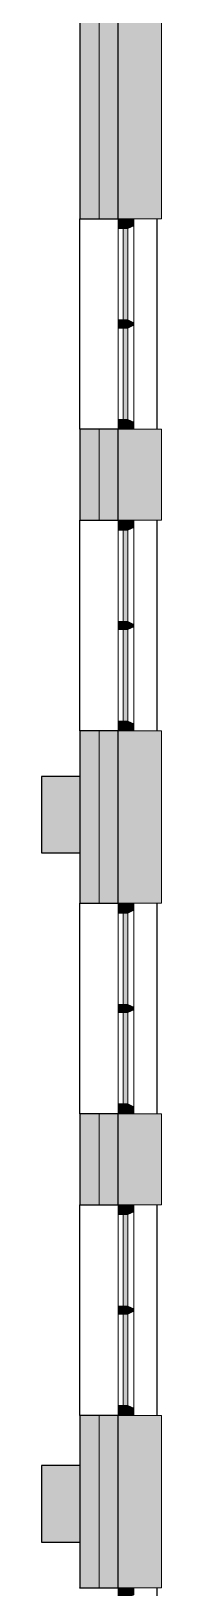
# Model space of a CAD drawing. Header units: inches. Extents: x -3640 to -1418, y -3630 to 137.
# Drawn here: x -1659.4 to -1634.4, y -3225.2 to -2900 of the extents above; entities that cross this region are included whole.
import ezdxf

# ---------------------------------------------------------------- set-up
doc = ezdxf.new("R2010")
doc.units = ezdxf.units.IN
doc.header["$MEASUREMENT"] = 0
for name, color, linetype, lineweight in [('A-GLAZ-CURT', 52, 'Continuous', 13), ('A-GLAZ-CWMG', 51, 'Continuous', 13), ('A-WALL', 113, 'Continuous', 13), ('A-WALL-PATT', 111, 'Continuous', 13), ('L-SITE-WALL', 31, 'Continuous', 13), ('Q-CASE', 31, 'Continuous', 13), ('S-COLS', 52, 'Continuous', 13)]:
    doc.layers.add(name, color=color, linetype=linetype, lineweight=lineweight)

# ---------------------------------------------------------------- blocks, each defined once
blk = doc.blocks.new('15830016-STRUCT_MARTINEZ-MOORE_CENTRAL_v2018_rvt-1-DIMENSION PLAN - LEVEL 1 _567_ - 2__ - CAD')
at = {"layer": 'A-WALL-PATT', "lineweight": 20}
h = blk.add_hatch(color=10, dxfattribs=at)
h.paths.add_polyline_path([(-1651.4, -3436.64), (-1643.4, -3436.64), (-1643.4, -3332.14), (-1651.4, -3332.14), (-1651.4, -3430.64)], flags=0)
h.paths.add_polyline_path([(-1643.4, -3288.14), (-1643.4, -3269.14), (-1651.4, -3269.14), (-1651.4, -3288.14)], flags=0)
h.paths.add_polyline_path([(-1643.4, -3225.14), (-1643.4, -3189.14), (-1651.4, -3189.14), (-1651.4, -3225.14)], flags=0)
h.paths.add_polyline_path([(-1651.4, -3145.14), (-1643.4, -3145.14), (-1643.4, -3126.14), (-1651.4, -3126.14)], flags=0)
h.paths.add_polyline_path([(-1651.4, -3082.14), (-1643.4, -3082.14), (-1643.4, -3046.14), (-1651.4, -3046.14), (-1651.4, -3071.64)], flags=0)
h.paths.add_polyline_path([(-1651.4, -3002.14), (-1643.4, -3002.14), (-1643.4, -2983.14), (-1651.4, -2983.14)], flags=0)
h.paths.add_polyline_path([(-1643.4, -2939.14), (-1643.4, -2827.64), (-1651.4, -2827.64), (-1651.4, -2939.14)], flags=0)
at = {"layer": 'S-COLS', "lineweight": 5}
for points in [[(-1651.4, -3071.64), (-1651.4, -3055.64), (-1659.4, -3055.64), (-1659.4, -3071.64)], [(-1651.4, -3215.64), (-1651.4, -3199.64), (-1659.4, -3199.64), (-1659.4, -3215.64)]]:
    blk.add_hatch(color=50, dxfattribs=at).paths.add_polyline_path(points, flags=0)
at = {"layer": 'A-WALL', "color": 253, "lineweight": 25}
for p, q in [((-1651.4, -2939.2), (-1651.4, -2939.14)), ((-1635.4, -2939.14), (-1635.4, -2983.14)), ((-1651.4, -3002.2), (-1651.4, -3002.14)), ((-1635.4, -3002.14), (-1635.4, -3046.14)), ((-1651.4, -3082.2), (-1651.4, -3082.14)), ((-1635.4, -3082.14), (-1635.4, -3126.14)), ((-1651.4, -3145.2), (-1651.4, -3145.14)), ((-1635.4, -3145.14), (-1635.4, -3189.14)), ((-1651.4, -3225.2), (-1651.4, -3225.14)), ((-1635.4, -3225.14), (-1635.4, -3269.14))]:
    blk.add_line(p, q, dxfattribs=at)
at = {"layer": 'A-WALL', "color": 254, "lineweight": 25}
for p, q in [((-1651.4, -2983.14), (-1651.4, -2939.2)), ((-1651.4, -3046.14), (-1651.4, -3002.2)), ((-1651.4, -3126.14), (-1651.4, -3082.2)), ((-1651.4, -3189.14), (-1651.4, -3145.2))]:
    blk.add_line(p, q, dxfattribs=at)
at = {"layer": 'L-SITE-WALL', "color": 253, "lineweight": 25}
for p, q in [((-1651.4, -2840.64), (-1651.4, -2939.14)), ((-1643.4, -2939.14), (-1643.4, -2840.64)), ((-1651.4, -2939.14), (-1643.4, -2939.14)), ((-1651.4, -2983.14), (-1651.4, -3002.14)), ((-1643.4, -2983.14), (-1651.4, -2983.14)), ((-1643.4, -3002.14), (-1643.4, -2983.14)), ((-1651.4, -3002.14), (-1643.4, -3002.14)), ((-1651.4, -3046.14), (-1651.4, -3055.64)), ((-1643.4, -3046.14), (-1651.4, -3046.14)), ((-1643.4, -3082.14), (-1643.4, -3046.14)), ((-1651.4, -3055.64), (-1651.4, -3071.64)), ((-1651.4, -3071.64), (-1651.4, -3082.14)), ((-1651.4, -3082.14), (-1643.4, -3082.14)), ((-1651.4, -3126.14), (-1651.4, -3145.14)), ((-1643.4, -3126.14), (-1651.4, -3126.14)), ((-1643.4, -3145.14), (-1643.4, -3126.14)), ((-1651.4, -3145.14), (-1643.4, -3145.14)), ((-1651.4, -3189.14), (-1651.4, -3199.64)), ((-1643.4, -3189.14), (-1651.4, -3189.14)), ((-1643.4, -3225.14), (-1643.4, -3189.14)), ((-1651.4, -3199.64), (-1651.4, -3215.64)), ((-1651.4, -3215.64), (-1651.4, -3225.14)), ((-1651.4, -3225.14), (-1643.4, -3225.14))]:
    blk.add_line(p, q, dxfattribs=at)
at = {"layer": 'S-COLS', "color": 253, "lineweight": 25}
for p, q in [((-1651.4, -3055.64), (-1659.4, -3055.64)), ((-1659.4, -3055.64), (-1659.4, -3071.64)), ((-1659.4, -3071.64), (-1651.4, -3071.64)), ((-1651.4, -3199.64), (-1659.4, -3199.64)), ((-1659.4, -3199.64), (-1659.4, -3215.64)), ((-1659.4, -3215.64), (-1651.4, -3215.64))]:
    blk.add_line(p, q, dxfattribs=at)
at = {"layer": 'S-COLS', "color": 9}
for p, q in [((-1651.4, -3071.64), (-1651.4, -3055.64)), ((-1651.4, -3215.64), (-1651.4, -3199.64))]:
    blk.add_line(p, q, dxfattribs=at)
blk = doc.blocks.new('System Panel - Winco Glass-1898701-DIMENSION PLAN - LEVEL 1 _567_ - 2__ - CAD')
at = {"layer": 'A-GLAZ-CURT', "lineweight": 9}
blk.add_hatch(color=90, dxfattribs=at).paths.add_polyline_path([(-9.546875, 0), (9.546875, 0), (9.546875, 1), (-9.546875, 1)], flags=0)
at = {"layer": 'A-GLAZ-CURT', "lineweight": 20}
for p, q in [((9.546875, 1), (-9.546875, 1)), ((-9.546875, 1), (-9.546875, 0)), ((-9.546875, 0), (9.546875, 0)), ((9.546875, 0), (9.546875, 1))]:
    blk.add_line(p, q, dxfattribs=at)
blk = doc.blocks.new('Rectangular Mullion - Winco Accent Full_Right-384144-DIMENSION PLAN - LEVEL 1 _567_ - 2__ - CAD')
at = {"layer": 'A-GLAZ-CWMG', "lineweight": 9}
for p, q in [((-1643.4, -2961.98), (-1643.4, -2981.08)), ((-1640.15, -2961.4), (-1640.15, -2981.66))]:
    blk.add_line(p, q, dxfattribs=at)
blk = doc.blocks.new('Rectangular Mullion - Winco Accent Full_Right-384165-DIMENSION PLAN - LEVEL 1 _567_ - 2__ - CAD')
at = {"layer": 'A-GLAZ-CWMG', "lineweight": 9}
for p, q in [((-1643.4, -2939.14), (-1643.4, -2939.2)), ((-1643.4, -2939.2), (-1643.4, -2941.2)), ((-1643.4, -2941.2), (-1643.4, -2960.3)), ((-1640.15, -2940.62), (-1640.15, -2960.88)), ((-1643.4, -2960.3), (-1643.4, -2961.14))]:
    blk.add_line(p, q, dxfattribs=at)
blk = doc.blocks.new('Rectangular Mullion - Winco Accent Full-384148-DIMENSION PLAN - LEVEL 1 _567_ - 2__ - CAD')
at = {"layer": 'A-GLAZ-CWMG', "lineweight": 9}
blk.add_hatch(color=90, dxfattribs=at).paths.add_polyline_path([(-0.84, -2), (-0.84, 0), (-0.26, 1.25), (0.26, 1.25), (0.84, 0), (0.84, -2)], flags=0)
at = {"layer": 'A-GLAZ-CWMG', "lineweight": 20}
for p, q in [((-0.84, 0), (-0.26, 1.25)), ((-0.84, -2), (-0.84, 0)), ((-0.26, 1.25), (0.26, 1.25)), ((0.26, 1.25), (0.84, 0)), ((0.84, 0), (0.84, -2)), ((0.84, -2), (-0.84, -2))]:
    blk.add_line(p, q, dxfattribs=at)
blk = doc.blocks.new('Rectangular Mullion - Winco Accent Full_Right-V11-DIMENSION PLAN - LEVEL 1 _567_ - 2__ - CAD')
at = {"layer": 'A-GLAZ-CWMG', "lineweight": 9}
for p, q in [((-1643.4, -3024.14), (-1643.4, -3024.98)), ((-1640.15, -3024.4), (-1640.15, -3044.66)), ((-1643.4, -3024.98), (-1643.4, -3044.08))]:
    blk.add_line(p, q, dxfattribs=at)
blk = doc.blocks.new('Rectangular Mullion - Winco Accent Full_Right-V12-DIMENSION PLAN - LEVEL 1 _567_ - 2__ - CAD')
at = {"layer": 'A-GLAZ-CWMG', "lineweight": 9}
for p, q in [((-1643.4, -3002.2), (-1643.4, -3004.2)), ((-1643.4, -3004.2), (-1643.4, -3023.3)), ((-1640.15, -3003.62), (-1640.15, -3023.88)), ((-1643.4, -3023.3), (-1643.4, -3024.14))]:
    blk.add_line(p, q, dxfattribs=at)
blk = doc.blocks.new('Rectangular Mullion - Winco Accent Full_Right-V13-DIMENSION PLAN - LEVEL 1 _567_ - 2__ - CAD')
at = {"layer": 'A-GLAZ-CWMG', "lineweight": 9}
for p, q in [((-1643.4, -3145.2), (-1643.4, -3147.2)), ((-1643.4, -3147.2), (-1643.4, -3166.3)), ((-1640.15, -3146.62), (-1640.15, -3166.88)), ((-1643.4, -3166.3), (-1643.4, -3167.14))]:
    blk.add_line(p, q, dxfattribs=at)
blk = doc.blocks.new('Casework 87 - Casework 20-552436-DIMENSION PLAN - LEVEL 1 _567_ - 2__ - CAD')
at = {"layer": 'Q-CASE', "lineweight": 20}
for p, q in [((-2719.9, -3432.64), (-2763.83, -3432.64)), ((-2763.83, -3432.64), (-2719.9, -3432.64)), ((-2719.9, -3440.64), (-2719.9, -3432.64)), ((-2719.9, -3432.64), (-2719.9, -3440.64)), ((-2761.77, -3440.64), (-2742.68, -3440.64)), ((-2742.68, -3440.64), (-2743.54, -3440.64)), ((-2740.99, -3440.64), (-2742.68, -3440.64)), ((-2740.99, -3440.64), (-2721.9, -3440.64)), ((-2721.9, -3440.64), (-2740.99, -3440.64)), ((-2719.9, -3440.64), (-2721.9, -3440.64))]:
    blk.add_line(p, q, dxfattribs=at)
blk = doc.blocks.new('Casework 88 - Casework 20-552448-DIMENSION PLAN - LEVEL 1 _567_ - 2__ - CAD')
at = {"layer": 'Q-CASE', "lineweight": 20}
for p, q in [((-2719.9, -3432.64), (-2763.83, -3432.64)), ((-2763.83, -3432.64), (-2719.9, -3432.64)), ((-2719.9, -3440.64), (-2719.9, -3432.64)), ((-2719.9, -3432.64), (-2719.9, -3440.64)), ((-2761.77, -3440.64), (-2742.68, -3440.64)), ((-2742.68, -3440.64), (-2745.28, -3440.64)), ((-2740.99, -3440.64), (-2742.68, -3440.64)), ((-2740.99, -3440.64), (-2721.9, -3440.64)), ((-2721.9, -3440.64), (-2740.99, -3440.64)), ((-2719.9, -3440.64), (-2721.9, -3440.64))]:
    blk.add_line(p, q, dxfattribs=at)
blk = doc.blocks.new('Casework 89 - Casework 20-552460-DIMENSION PLAN - LEVEL 1 _567_ - 2__ - CAD')
at = {"layer": 'Q-CASE', "lineweight": 20}
for p, q in [((-2719.9, -3432.64), (-2763.83, -3432.64)), ((-2763.83, -3432.64), (-2719.9, -3432.64)), ((-2719.9, -3440.64), (-2719.9, -3432.64)), ((-2719.9, -3432.64), (-2719.9, -3440.64)), ((-2761.77, -3440.64), (-2742.68, -3440.64)), ((-2740.99, -3440.64), (-2721.9, -3440.64))]:
    blk.add_line(p, q, dxfattribs=at)
blk = doc.blocks.new('Casework 90 - Casework 20-552472-DIMENSION PLAN - LEVEL 1 _567_ - 2__ - CAD')
at = {"layer": 'Q-CASE', "lineweight": 20}
for p, q in [((-2719.9, -3432.64), (-2763.83, -3432.64)), ((-2763.83, -3432.64), (-2719.9, -3432.64)), ((-2719.9, -3440.64), (-2719.9, -3432.64)), ((-2719.9, -3432.64), (-2719.9, -3440.64)), ((-2761.77, -3440.64), (-2742.68, -3440.64)), ((-2742.68, -3440.64), (-2758.8, -3440.64)), ((-2740.99, -3440.64), (-2742.68, -3440.64)), ((-2740.99, -3440.64), (-2721.9, -3440.64)), ((-2721.9, -3440.64), (-2740.99, -3440.64)), ((-2719.9, -3440.64), (-2721.9, -3440.64))]:
    blk.add_line(p, q, dxfattribs=at)
blk = doc.blocks.new('Rectangular Mullion - Winco Accent Full_Right-Large-1898711-DIMENSION PLAN - LEVEL 1 _567_ - 2__ - CAD')
at = {"layer": 'A-GLAZ-CWMG', "lineweight": 9}
blk.add_hatch(color=90, dxfattribs=at).paths.add_polyline_path([(0, -2), (0, 1.25), (-1.48, 1.25), (-2.06, 0), (-2.06, -2)], flags=0)
at = {"layer": 'A-GLAZ-CWMG', "lineweight": 20}
for p, q in [((-1.48, 1.25), (-2.06, 0)), ((-2.06, 0), (-2.06, -2)), ((0, 1.25), (-1.48, 1.25)), ((0, -2), (0, 1.25)), ((-2.06, -2), (0, -2))]:
    blk.add_line(p, q, dxfattribs=at)
blk = doc.blocks.new('Rectangular Mullion - Winco Accent Full_Left-Large-1898713-DIMENSION PLAN - LEVEL 1 _567_ - 2__ - CAD')
at = {"layer": 'A-GLAZ-CWMG', "lineweight": 9}
blk.add_hatch(color=90, dxfattribs=at).paths.add_polyline_path([(-2.06, 0), (-1.48, 1.25), (0, 1.25), (0, -2), (-2.06, -2)], flags=0)
at = {"layer": 'A-GLAZ-CWMG', "lineweight": 20}
for p, q in [((-2.06, 0), (-1.48, 1.25)), ((-2.06, -2), (-2.06, 0)), ((-1.48, 1.25), (0, 1.25)), ((0, 1.25), (0, -2)), ((0, -2), (-2.06, -2))]:
    blk.add_line(p, q, dxfattribs=at)

msp = doc.modelspace()

# ---------------------------------------------------------------- block references
at = {"lineweight": 5}
msp.add_blockref('15830016-STRUCT_MARTINEZ-MOORE_CENTRAL_v2018_rvt-1-DIMENSION PLAN - LEVEL 1 _567_ - 2__ - CAD', (0, 0), dxfattribs=at)

# ---------------------------------------------------------------- next in the draw order: hatches: boundary and pattern name
at = {"layer": 'A-WALL-PATT', "lineweight": 20}
h = msp.add_hatch(color=10, dxfattribs=at)
h.paths.add_polyline_path([(-1647.4, -3449.64), (-1634.4, -3449.64), (-1634.4, -3332.14), (-1647.4, -3332.14), (-1647.4, -3436.64)], flags=0)
h.paths.add_polyline_path([(-1647.4, -3288.14), (-1634.4, -3288.14), (-1634.4, -3269.14), (-1647.4, -3269.14)], flags=0)
h.paths.add_polyline_path([(-1634.4, -3225.14), (-1634.4, -3189.14), (-1647.4, -3189.14), (-1647.4, -3225.14)], flags=0)
h.paths.add_polyline_path([(-1647.4, -3145.14), (-1634.4, -3145.14), (-1634.4, -3126.14), (-1647.4, -3126.14)], flags=0)
h.paths.add_polyline_path([(-1634.4, -3082.14), (-1634.4, -3046.14), (-1647.4, -3046.14), (-1647.4, -3082.14)], flags=0)
h.paths.add_polyline_path([(-1647.4, -3002.14), (-1634.4, -3002.14), (-1634.4, -2983.14), (-1647.4, -2983.14)], flags=0)
h.paths.add_polyline_path([(-1634.4, -2939.14), (-1634.4, -2839.64), (-1647.4, -2839.64), (-1647.4, -2939.14)], flags=0)

# ---------------------------------------------------------------- next in the draw order: linework, layer by layer
at = {"layer": 'A-WALL', "lineweight": 20}
for p, q in [((-1634.4, -2939.14), (-1634.4, -2611.64)), ((-1647.4, -2828.64), (-1647.4, -2939.14)), ((-1647.4, -2939.14), (-1634.4, -2939.14)), ((-1647.4, -2983.14), (-1647.4, -3002.14)), ((-1634.4, -2983.14), (-1647.4, -2983.14)), ((-1634.4, -3002.14), (-1634.4, -2983.14)), ((-1647.4, -3002.14), (-1634.4, -3002.14)), ((-1647.4, -3046.14), (-1647.4, -3082.14)), ((-1634.4, -3046.14), (-1647.4, -3046.14)), ((-1634.4, -3082.14), (-1634.4, -3046.14)), ((-1647.4, -3082.14), (-1634.4, -3082.14)), ((-1647.4, -3126.14), (-1647.4, -3145.14)), ((-1634.4, -3126.14), (-1647.4, -3126.14)), ((-1634.4, -3145.14), (-1634.4, -3126.14)), ((-1647.4, -3145.14), (-1634.4, -3145.14)), ((-1647.4, -3189.14), (-1647.4, -3225.14)), ((-1634.4, -3189.14), (-1647.4, -3189.14)), ((-1634.4, -3225.14), (-1634.4, -3189.14)), ((-1647.4, -3225.14), (-1634.4, -3225.14))]:
    msp.add_line(p, q, dxfattribs=at)

# ---------------------------------------------------------------- next in the draw order: block references
at = {"layer": 'A-GLAZ-CURT', "lineweight": 9, "rotation": 89.99999999999999}
for p in [(-1641.4, -2950.75), (-1641.4, -2971.53), (-1641.4, -3013.75), (-1641.4, -3034.53), (-1641.4, -3093.75), (-1641.4, -3114.53), (-1641.4, -3156.75), (-1641.4, -3177.53)]:
    msp.add_blockref('System Panel - Winco Glass-1898701-DIMENSION PLAN - LEVEL 1 _567_ - 2__ - CAD', p, dxfattribs=at)
at = {"layer": 'A-GLAZ-CWMG', "lineweight": 9}
for name, p in [('Rectangular Mullion - Winco Accent Full_Right-384165-DIMENSION PLAN - LEVEL 1 _567_ - 2__ - CAD', (0, 0)), ('Rectangular Mullion - Winco Accent Full_Right-384144-DIMENSION PLAN - LEVEL 1 _567_ - 2__ - CAD', (0, 0)), ('Rectangular Mullion - Winco Accent Full_Right-V12-DIMENSION PLAN - LEVEL 1 _567_ - 2__ - CAD', (0, 0)), ('Rectangular Mullion - Winco Accent Full_Right-V11-DIMENSION PLAN - LEVEL 1 _567_ - 2__ - CAD', (0, 0)), ('Rectangular Mullion - Winco Accent Full_Right-V12-DIMENSION PLAN - LEVEL 1 _567_ - 2__ - CAD', (0, -80)), ('Rectangular Mullion - Winco Accent Full_Right-V11-DIMENSION PLAN - LEVEL 1 _567_ - 2__ - CAD', (0, -80)), ('Rectangular Mullion - Winco Accent Full_Right-V13-DIMENSION PLAN - LEVEL 1 _567_ - 2__ - CAD', (0, 0)), ('Rectangular Mullion - Winco Accent Full_Right-V11-DIMENSION PLAN - LEVEL 1 _567_ - 2__ - CAD', (0, -143))]:
    msp.add_blockref(name, p, dxfattribs=at)
at = {"layer": 'A-GLAZ-CWMG', "lineweight": 9, "extrusion": (0, 0, -1), "rotation": 90.00000000000001}
for name, p in [('Rectangular Mullion - Winco Accent Full_Left-Large-1898713-DIMENSION PLAN - LEVEL 1 _567_ - 2__ - CAD', (1641.4, -2939.14)), ('Rectangular Mullion - Winco Accent Full-384148-DIMENSION PLAN - LEVEL 1 _567_ - 2__ - CAD', (1641.4, -2961.14)), ('Rectangular Mullion - Winco Accent Full_Left-Large-1898713-DIMENSION PLAN - LEVEL 1 _567_ - 2__ - CAD', (1641.4, -3002.14)), ('Rectangular Mullion - Winco Accent Full-384148-DIMENSION PLAN - LEVEL 1 _567_ - 2__ - CAD', (1641.4, -3024.14)), ('Rectangular Mullion - Winco Accent Full_Left-Large-1898713-DIMENSION PLAN - LEVEL 1 _567_ - 2__ - CAD', (1641.4, -3082.14)), ('Rectangular Mullion - Winco Accent Full-384148-DIMENSION PLAN - LEVEL 1 _567_ - 2__ - CAD', (1641.4, -3104.14)), ('Rectangular Mullion - Winco Accent Full_Left-Large-1898713-DIMENSION PLAN - LEVEL 1 _567_ - 2__ - CAD', (1641.4, -3145.14)), ('Rectangular Mullion - Winco Accent Full-384148-DIMENSION PLAN - LEVEL 1 _567_ - 2__ - CAD', (1641.4, -3167.14)), ('Rectangular Mullion - Winco Accent Full_Left-Large-1898713-DIMENSION PLAN - LEVEL 1 _567_ - 2__ - CAD', (1641.4, -3225.14))]:
    msp.add_blockref(name, p, dxfattribs=at)
at = {"layer": 'A-GLAZ-CWMG', "lineweight": 9, "rotation": 270}
for p in [(-1641.4, -2983.14), (-1641.4, -3046.14), (-1641.4, -3126.14), (-1641.4, -3189.14)]:
    msp.add_blockref('Rectangular Mullion - Winco Accent Full_Right-Large-1898711-DIMENSION PLAN - LEVEL 1 _567_ - 2__ - CAD', p, dxfattribs=at)
at = {"layer": 'Q-CASE', "lineweight": 20, "rotation": 89.99999999999982}
for name, p in [('Casework 89 - Casework 20-552460-DIMENSION PLAN - LEVEL 1 _567_ - 2__ - CAD', (-5084.04, -219.31)), ('Casework 90 - Casework 20-552472-DIMENSION PLAN - LEVEL 1 _567_ - 2__ - CAD', (-5084.04, -282.31)), ('Casework 87 - Casework 20-552436-DIMENSION PLAN - LEVEL 1 _567_ - 2__ - CAD', (-5084.04, -362.31)), ('Casework 88 - Casework 20-552448-DIMENSION PLAN - LEVEL 1 _567_ - 2__ - CAD', (-5084.04, -425.31))]:
    msp.add_blockref(name, p, dxfattribs=at)

doc.saveas('drawing.dxf')
